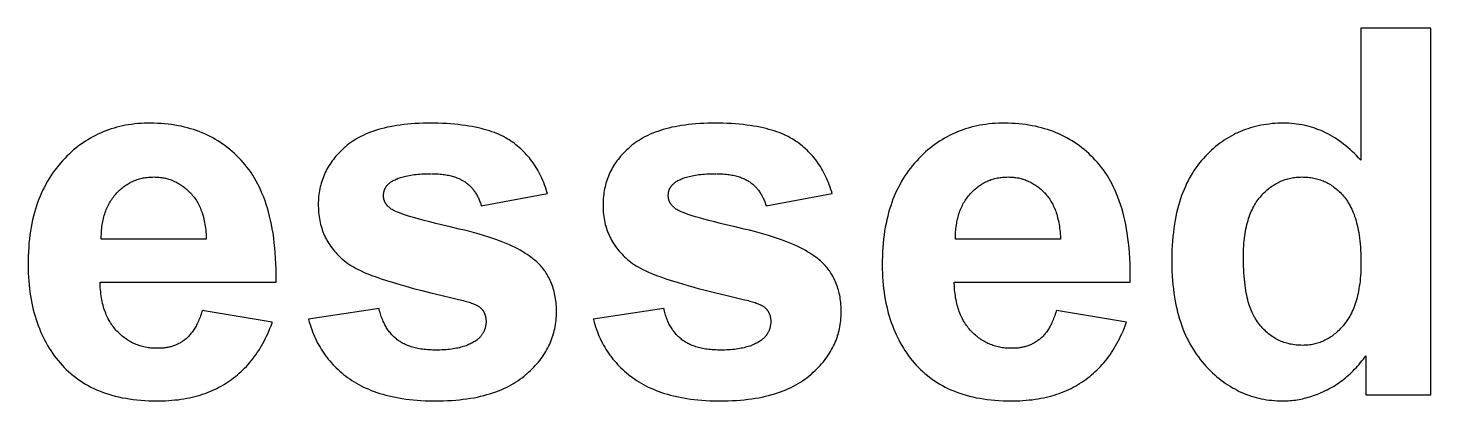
# Model space of a CAD drawing. Header units: millimetres. Extents: x 0 to 841, y 0 to 594.
# Drawn here: x 302.69 to 318, y 347.76 to 351.83 of the extents above; entities that cross this region are included whole.
import ezdxf

# ---------------------------------------------------------------- set-up
doc = ezdxf.new("R2010")
doc.units = ezdxf.units.MM
doc.header["$LTSCALE"] = 46.255
doc.layers.add('5_CURVES', color=7, linetype='CONTINUOUS')

msp = doc.modelspace()

# ---------------------------------------------------------------- linework, layer by layer
at = {"layer": '5_CURVES', "color": 7, "linetype": 'CONTINUOUS'}
for p, q in [((317.238, 351.83), (317.238, 350.389)), ((318.005, 351.83), (317.238, 351.83)), ((318.005, 347.83), (318.005, 351.83)), ((307.639, 349.893), (308.362, 350.027)), ((310.747, 349.893), (311.47, 350.027)), ((304.638, 349.527), (303.492, 349.527)), ((313.961, 349.527), (312.815, 349.527)), ((303.478, 349.058), (305.399, 349.058)), ((312.801, 349.058), (314.722, 349.058)), ((305.358, 348.624), (304.594, 348.752)), ((306.523, 348.774), (305.754, 348.657)), ((309.631, 348.774), (308.861, 348.657)), ((314.681, 348.624), (313.917, 348.752)), ((317.293, 348.256), (317.293, 347.83)), ((317.293, 347.83), (318.005, 347.83))]:
    msp.add_line(p, q, dxfattribs=at)
for points in [[(304.021, 350.793), (303.997, 350.793), (303.961, 350.792), (303.926, 350.79), (303.891, 350.788), (303.857, 350.785), (303.823, 350.78), (303.79, 350.776), (303.757, 350.77), (303.725, 350.764), (303.693, 350.756), (303.662, 350.749), (303.631, 350.74), (303.601, 350.731), (303.571, 350.721), (303.541, 350.71), (303.512, 350.698), (303.483, 350.686), (303.455, 350.673), (303.427, 350.659), (303.399, 350.645), (303.372, 350.629), (303.345, 350.613), (303.318, 350.597), (303.292, 350.579), (303.266, 350.561), (303.24, 350.542), (303.215, 350.522), (303.19, 350.501), (303.165, 350.479), (303.141, 350.457), (303.116, 350.433), (303.092, 350.409), (303.069, 350.384)], [(305.041, 350.364), (305.018, 350.39), (304.994, 350.414), (304.97, 350.438), (304.946, 350.461), (304.921, 350.483), (304.896, 350.505), (304.871, 350.525), (304.845, 350.545), (304.819, 350.564), (304.792, 350.582), (304.765, 350.6), (304.737, 350.616), (304.709, 350.632), (304.68, 350.647), (304.651, 350.662), (304.621, 350.676), (304.591, 350.689), (304.56, 350.701), (304.529, 350.712), (304.497, 350.723), (304.465, 350.733), (304.432, 350.743), (304.398, 350.751), (304.364, 350.759), (304.329, 350.766), (304.293, 350.772), (304.257, 350.778), (304.22, 350.782), (304.183, 350.786), (304.144, 350.789), (304.105, 350.791), (304.065, 350.793), (304.025, 350.793), (304.021, 350.793)], [(307.08, 350.793), (307.052, 350.793), (307.005, 350.792), (306.961, 350.791), (306.917, 350.789), (306.875, 350.786), (306.834, 350.782), (306.794, 350.778), (306.755, 350.773), (306.718, 350.767), (306.681, 350.761), (306.646, 350.755), (306.612, 350.748), (306.579, 350.74), (306.547, 350.732), (306.516, 350.723), (306.486, 350.714), (306.457, 350.704), (306.429, 350.694), (306.402, 350.683), (306.376, 350.672), (306.35, 350.66), (306.326, 350.648), (306.302, 350.636), (306.279, 350.623), (306.257, 350.609), (306.236, 350.596), (306.215, 350.582), (306.195, 350.567), (306.176, 350.552), (306.158, 350.537)], [(307.963, 350.598), (307.943, 350.611), (307.923, 350.623), (307.902, 350.635), (307.88, 350.647), (307.857, 350.658), (307.833, 350.669), (307.809, 350.679), (307.783, 350.69), (307.756, 350.699), (307.729, 350.709), (307.7, 350.718), (307.67, 350.726), (307.639, 350.734), (307.607, 350.742), (307.574, 350.749), (307.539, 350.756), (307.504, 350.762), (307.467, 350.768), (307.428, 350.773), (307.388, 350.778), (307.347, 350.782), (307.305, 350.785), (307.261, 350.788), (307.215, 350.791), (307.168, 350.792), (307.12, 350.793), (307.08, 350.793)], [(310.187, 350.793), (310.159, 350.793), (310.113, 350.792), (310.068, 350.791), (310.025, 350.789), (309.982, 350.786), (309.941, 350.782), (309.902, 350.778), (309.863, 350.773), (309.826, 350.767), (309.789, 350.761), (309.754, 350.755), (309.72, 350.748), (309.687, 350.74), (309.655, 350.732), (309.624, 350.723), (309.594, 350.714), (309.565, 350.704), (309.537, 350.694), (309.51, 350.683), (309.483, 350.672), (309.458, 350.66), (309.433, 350.648), (309.41, 350.636), (309.387, 350.623), (309.365, 350.609), (309.343, 350.596), (309.323, 350.582), (309.303, 350.567), (309.284, 350.552), (309.265, 350.537)], [(311.07, 350.598), (311.051, 350.611), (311.031, 350.623), (311.01, 350.635), (310.988, 350.647), (310.965, 350.658), (310.941, 350.669), (310.916, 350.679), (310.891, 350.69), (310.864, 350.699), (310.836, 350.709), (310.808, 350.718), (310.778, 350.726), (310.747, 350.734), (310.715, 350.742), (310.682, 350.749), (310.647, 350.756), (310.611, 350.762), (310.574, 350.768), (310.536, 350.773), (310.496, 350.778), (310.455, 350.782), (310.413, 350.785), (310.369, 350.788), (310.323, 350.791), (310.276, 350.792), (310.228, 350.793), (310.187, 350.793)], [(313.344, 350.793), (313.32, 350.793), (313.284, 350.792), (313.249, 350.79), (313.214, 350.788), (313.18, 350.785), (313.146, 350.78), (313.113, 350.776), (313.08, 350.77), (313.048, 350.764), (313.016, 350.756), (312.985, 350.749), (312.954, 350.74), (312.924, 350.731), (312.894, 350.721), (312.865, 350.71), (312.836, 350.698), (312.807, 350.686), (312.778, 350.673), (312.75, 350.659), (312.723, 350.645), (312.695, 350.629), (312.668, 350.613), (312.642, 350.597), (312.616, 350.579), (312.59, 350.561), (312.564, 350.542), (312.538, 350.522), (312.513, 350.501), (312.489, 350.479), (312.464, 350.457), (312.44, 350.433), (312.416, 350.409), (312.392, 350.384)], [(314.364, 350.364), (314.341, 350.39), (314.318, 350.414), (314.294, 350.438), (314.269, 350.461), (314.245, 350.483), (314.22, 350.505), (314.194, 350.525), (314.168, 350.545), (314.142, 350.564), (314.115, 350.582), (314.088, 350.6), (314.06, 350.616), (314.032, 350.632), (314.003, 350.647), (313.974, 350.662), (313.944, 350.676), (313.914, 350.689), (313.884, 350.701), (313.852, 350.712), (313.82, 350.723), (313.788, 350.733), (313.755, 350.743), (313.721, 350.751), (313.687, 350.759), (313.652, 350.766), (313.617, 350.772), (313.581, 350.778), (313.544, 350.782), (313.506, 350.786), (313.468, 350.789), (313.429, 350.791), (313.389, 350.793), (313.348, 350.793), (313.344, 350.793)], [(316.398, 350.793), (316.367, 350.793), (316.335, 350.792), (316.303, 350.79), (316.271, 350.788), (316.24, 350.784), (316.209, 350.78), (316.179, 350.776), (316.149, 350.77), (316.12, 350.764), (316.091, 350.758), (316.062, 350.75), (316.034, 350.742), (316.006, 350.733), (315.979, 350.724), (315.952, 350.714), (315.926, 350.703), (315.899, 350.691), (315.886, 350.685), (315.873, 350.679), (315.848, 350.666), (315.823, 350.653), (315.798, 350.638), (315.773, 350.623), (315.749, 350.608), (315.725, 350.591), (315.701, 350.574), (315.677, 350.556), (315.654, 350.538), (315.631, 350.518), (315.609, 350.498), (315.586, 350.477), (315.564, 350.455), (315.543, 350.433), (315.521, 350.409)], [(317.238, 350.389), (317.215, 350.415), (317.192, 350.439), (317.169, 350.462), (317.145, 350.485), (317.122, 350.507), (317.098, 350.527), (317.075, 350.547), (317.051, 350.566), (317.027, 350.584), (317.003, 350.602), (316.979, 350.618), (316.954, 350.634), (316.93, 350.649), (316.905, 350.663), (316.88, 350.676), (316.855, 350.689), (316.83, 350.701), (316.805, 350.712), (316.779, 350.722), (316.753, 350.732), (316.727, 350.741), (316.701, 350.749), (316.675, 350.757), (316.648, 350.764), (316.621, 350.77), (316.594, 350.775), (316.567, 350.78), (316.539, 350.784), (316.512, 350.787), (316.484, 350.79), (316.455, 350.792), (316.427, 350.793), (316.398, 350.793)], [(306.158, 350.537), (306.151, 350.531), (306.133, 350.515), (306.116, 350.499), (306.099, 350.482), (306.083, 350.466), (306.067, 350.449), (306.053, 350.432), (306.038, 350.415), (306.025, 350.398), (306.012, 350.381), (305.999, 350.363), (305.988, 350.345), (305.976, 350.328), (305.965, 350.31), (305.955, 350.292), (305.946, 350.273), (305.936, 350.255), (305.928, 350.236), (305.92, 350.217), (305.912, 350.198), (305.905, 350.179), (305.898, 350.159), (305.892, 350.139), (305.887, 350.119), (305.882, 350.099), (305.877, 350.079), (305.873, 350.058), (305.87, 350.037), (305.867, 350.015), (305.864, 349.994), (305.863, 349.972), (305.861, 349.949), (305.86, 349.927), (305.86, 349.904)], [(308.362, 350.027), (308.356, 350.045), (308.348, 350.071), (308.34, 350.096), (308.33, 350.121), (308.321, 350.145), (308.311, 350.169), (308.301, 350.192), (308.29, 350.215), (308.279, 350.237), (308.268, 350.258), (308.256, 350.279), (308.244, 350.3), (308.232, 350.32), (308.219, 350.34), (308.206, 350.359), (308.192, 350.378), (308.178, 350.396), (308.164, 350.414), (308.149, 350.432), (308.134, 350.449), (308.119, 350.466), (308.103, 350.482), (308.087, 350.498), (308.07, 350.513), (308.053, 350.528), (308.036, 350.543), (308.018, 350.557), (308, 350.571), (307.982, 350.585), (307.963, 350.598)], [(309.265, 350.537), (309.259, 350.531), (309.241, 350.515), (309.224, 350.499), (309.207, 350.482), (309.191, 350.466), (309.175, 350.449), (309.16, 350.432), (309.146, 350.415), (309.133, 350.398), (309.12, 350.381), (309.107, 350.363), (309.095, 350.345), (309.084, 350.328), (309.073, 350.31), (309.063, 350.292), (309.053, 350.273), (309.044, 350.255), (309.035, 350.236), (309.027, 350.217), (309.02, 350.198), (309.013, 350.179), (309.006, 350.159), (309, 350.139), (308.995, 350.119), (308.99, 350.099), (308.985, 350.079), (308.981, 350.058), (308.978, 350.037), (308.975, 350.015), (308.972, 349.994), (308.97, 349.972), (308.969, 349.949), (308.968, 349.927), (308.968, 349.904)], [(311.47, 350.027), (311.464, 350.045), (311.456, 350.071), (311.447, 350.096), (311.438, 350.121), (311.429, 350.145), (311.419, 350.169), (311.409, 350.192), (311.398, 350.215), (311.387, 350.237), (311.376, 350.258), (311.364, 350.279), (311.352, 350.3), (311.34, 350.32), (311.327, 350.34), (311.314, 350.359), (311.3, 350.378), (311.286, 350.396), (311.272, 350.414), (311.257, 350.432), (311.242, 350.449), (311.227, 350.466), (311.211, 350.482), (311.195, 350.498), (311.178, 350.513), (311.161, 350.528), (311.144, 350.543), (311.126, 350.557), (311.108, 350.571), (311.089, 350.585), (311.07, 350.598)], [(303.069, 350.384), (303.046, 350.358), (303.023, 350.331), (303.001, 350.304), (302.98, 350.277), (302.96, 350.248), (302.94, 350.219), (302.922, 350.19), (302.904, 350.16), (302.886, 350.129), (302.87, 350.097), (302.854, 350.065), (302.838, 350.032), (302.824, 349.998), (302.81, 349.964), (302.797, 349.929), (302.784, 349.893), (302.773, 349.856), (302.762, 349.818), (302.752, 349.78), (302.742, 349.74), (302.734, 349.7), (302.726, 349.659), (302.719, 349.617), (302.712, 349.574), (302.707, 349.529), (302.702, 349.484), (302.699, 349.438), (302.696, 349.391), (302.694, 349.342), (302.692, 349.293), (302.692, 349.257)], [(305.399, 349.058), (305.399, 349.075), (305.4, 349.14), (305.399, 349.202), (305.397, 349.263), (305.394, 349.322), (305.391, 349.379), (305.386, 349.435), (305.38, 349.489), (305.374, 349.541), (305.367, 349.592), (305.358, 349.641), (305.349, 349.689), (305.339, 349.736), (305.329, 349.781), (305.317, 349.825), (305.305, 349.867), (305.292, 349.908), (305.279, 349.948), (305.264, 349.986), (305.249, 350.024), (305.234, 350.06), (305.217, 350.095), (305.2, 350.129), (305.183, 350.162), (305.164, 350.194), (305.145, 350.225), (305.126, 350.254), (305.105, 350.283), (305.084, 350.311), (305.063, 350.338), (305.041, 350.364)], [(312.392, 350.384), (312.369, 350.358), (312.346, 350.331), (312.325, 350.304), (312.304, 350.277), (312.283, 350.248), (312.264, 350.219), (312.245, 350.19), (312.227, 350.16), (312.21, 350.129), (312.193, 350.097), (312.177, 350.065), (312.162, 350.032), (312.147, 349.998), (312.133, 349.964), (312.12, 349.929), (312.108, 349.893), (312.096, 349.856), (312.085, 349.818), (312.075, 349.78), (312.066, 349.74), (312.057, 349.7), (312.049, 349.659), (312.042, 349.617), (312.036, 349.574), (312.03, 349.529), (312.026, 349.484), (312.022, 349.438), (312.019, 349.391), (312.017, 349.342), (312.016, 349.293), (312.016, 349.257)], [(314.722, 349.058), (314.723, 349.075), (314.723, 349.14), (314.722, 349.202), (314.721, 349.263), (314.718, 349.322), (314.714, 349.379), (314.709, 349.435), (314.704, 349.489), (314.697, 349.541), (314.69, 349.592), (314.682, 349.642), (314.673, 349.689), (314.663, 349.736), (314.652, 349.781), (314.641, 349.825), (314.629, 349.867), (314.616, 349.908), (314.602, 349.948), (314.588, 349.986), (314.573, 350.024), (314.557, 350.06), (314.541, 350.095), (314.524, 350.129), (314.506, 350.162), (314.488, 350.194), (314.469, 350.225), (314.449, 350.254), (314.429, 350.283), (314.408, 350.311), (314.386, 350.338), (314.364, 350.364)], [(315.521, 350.409), (315.5, 350.385), (315.479, 350.36), (315.46, 350.335), (315.44, 350.308), (315.422, 350.281), (315.404, 350.254), (315.387, 350.225), (315.37, 350.196), (315.354, 350.166), (315.338, 350.135), (315.324, 350.103), (315.31, 350.071), (315.296, 350.037), (315.283, 350.003), (315.271, 349.968), (315.26, 349.931), (315.249, 349.894), (315.239, 349.856), (315.229, 349.817), (315.22, 349.776), (315.212, 349.735), (315.205, 349.692), (315.198, 349.648), (315.193, 349.603), (315.188, 349.557), (315.183, 349.509), (315.18, 349.461), (315.178, 349.41), (315.176, 349.359), (315.175, 349.306), (315.175, 349.29)], [(303.653, 350.023), (303.663, 350.034), (303.673, 350.044), (303.684, 350.055), (303.695, 350.065), (303.705, 350.075), (303.716, 350.084), (303.727, 350.093), (303.738, 350.102), (303.75, 350.11), (303.761, 350.118), (303.773, 350.125), (303.784, 350.132), (303.796, 350.139), (303.808, 350.146), (303.82, 350.152), (303.832, 350.158), (303.845, 350.163), (303.857, 350.168), (303.863, 350.171), (303.87, 350.173), (303.883, 350.178), (303.896, 350.182), (303.909, 350.186), (303.922, 350.189), (303.936, 350.193), (303.949, 350.196), (303.963, 350.198), (303.978, 350.2), (303.992, 350.202), (304.007, 350.204), (304.021, 350.205), (304.037, 350.206), (304.052, 350.206), (304.067, 350.207)], [(304.067, 350.207), (304.082, 350.206), (304.096, 350.206), (304.11, 350.205), (304.124, 350.204), (304.138, 350.202), (304.151, 350.201), (304.165, 350.198), (304.178, 350.196), (304.191, 350.193), (304.205, 350.19), (304.217, 350.186), (304.224, 350.184), (304.23, 350.182), (304.243, 350.178), (304.255, 350.174), (304.268, 350.169), (304.28, 350.164), (304.292, 350.159), (304.304, 350.153), (304.316, 350.147), (304.328, 350.14), (304.34, 350.133), (304.352, 350.126), (304.363, 350.119), (304.375, 350.111), (304.386, 350.103), (304.397, 350.094), (304.408, 350.085), (304.419, 350.076), (304.43, 350.066), (304.441, 350.056), (304.452, 350.046), (304.463, 350.035), (304.466, 350.032)], [(306.66, 350.156), (306.669, 350.162), (306.678, 350.167), (306.688, 350.172), (306.699, 350.177), (306.709, 350.182), (306.721, 350.187), (306.733, 350.192), (306.745, 350.196), (306.758, 350.201), (306.772, 350.205), (306.786, 350.209), (306.801, 350.213), (306.817, 350.217), (306.834, 350.22), (306.851, 350.223), (306.869, 350.226), (306.887, 350.229), (306.907, 350.232), (306.927, 350.234), (306.948, 350.236), (306.97, 350.238), (306.992, 350.239), (307.016, 350.241), (307.04, 350.241), (307.065, 350.242), (307.091, 350.242), (307.093, 350.242)], [(307.099, 350.242), (307.118, 350.242), (307.137, 350.241), (307.155, 350.241), (307.172, 350.239), (307.189, 350.238), (307.206, 350.236), (307.222, 350.235), (307.237, 350.232), (307.252, 350.23), (307.267, 350.228), (307.281, 350.225), (307.295, 350.222), (307.309, 350.218), (307.322, 350.215), (307.335, 350.211), (307.347, 350.207), (307.359, 350.203), (307.371, 350.199), (307.382, 350.195), (307.393, 350.19), (307.404, 350.185), (307.414, 350.18), (307.424, 350.175), (307.434, 350.169), (307.444, 350.164), (307.453, 350.158), (307.462, 350.152)], [(309.768, 350.156), (309.777, 350.162), (309.786, 350.167), (309.796, 350.172), (309.806, 350.177), (309.817, 350.182), (309.829, 350.187), (309.84, 350.192), (309.853, 350.196), (309.866, 350.201), (309.88, 350.205), (309.894, 350.209), (309.909, 350.213), (309.925, 350.217), (309.941, 350.22), (309.959, 350.223), (309.976, 350.226), (309.995, 350.229), (310.014, 350.232), (310.035, 350.234), (310.056, 350.236), (310.077, 350.238), (310.1, 350.239), (310.123, 350.241), (310.148, 350.241), (310.173, 350.242), (310.199, 350.242), (310.201, 350.242)], [(310.207, 350.242), (310.226, 350.242), (310.244, 350.241), (310.262, 350.241), (310.28, 350.239), (310.297, 350.238), (310.313, 350.236), (310.329, 350.235), (310.345, 350.232), (310.36, 350.23), (310.375, 350.228), (310.389, 350.225), (310.403, 350.222), (310.417, 350.218), (310.43, 350.215), (310.443, 350.211), (310.455, 350.207), (310.467, 350.203), (310.479, 350.199), (310.49, 350.195), (310.501, 350.19), (310.512, 350.185), (310.522, 350.18), (310.532, 350.175), (310.542, 350.169), (310.551, 350.164), (310.561, 350.158), (310.569, 350.152)], [(312.977, 350.023), (312.986, 350.034), (312.997, 350.044), (313.007, 350.055), (313.018, 350.065), (313.029, 350.075), (313.04, 350.084), (313.051, 350.093), (313.062, 350.102), (313.073, 350.11), (313.084, 350.118), (313.096, 350.125), (313.108, 350.132), (313.119, 350.139), (313.131, 350.146), (313.143, 350.152), (313.156, 350.158), (313.168, 350.163), (313.18, 350.168), (313.187, 350.171), (313.193, 350.173), (313.206, 350.178), (313.219, 350.182), (313.232, 350.186), (313.246, 350.189), (313.259, 350.193), (313.273, 350.196), (313.287, 350.198), (313.301, 350.2), (313.315, 350.202), (313.33, 350.204), (313.345, 350.205), (313.36, 350.206), (313.375, 350.206), (313.391, 350.207)], [(313.391, 350.207), (313.405, 350.206), (313.419, 350.206), (313.433, 350.205), (313.447, 350.204), (313.461, 350.202), (313.475, 350.201), (313.488, 350.198), (313.502, 350.196), (313.515, 350.193), (313.528, 350.19), (313.541, 350.186), (313.547, 350.184), (313.554, 350.182), (313.566, 350.178), (313.579, 350.174), (313.591, 350.169), (313.604, 350.164), (313.616, 350.159), (313.628, 350.153), (313.64, 350.147), (313.652, 350.14), (313.663, 350.133), (313.675, 350.126), (313.687, 350.119), (313.698, 350.111), (313.709, 350.103), (313.721, 350.094), (313.732, 350.085), (313.743, 350.076), (313.754, 350.066), (313.765, 350.056), (313.775, 350.046), (313.786, 350.035), (313.789, 350.032)], [(316.141, 349.988), (316.147, 349.995), (316.158, 350.008), (316.17, 350.021), (316.182, 350.033), (316.194, 350.044), (316.206, 350.056), (316.218, 350.066), (316.23, 350.077), (316.243, 350.087), (316.255, 350.096), (316.268, 350.105), (316.281, 350.114), (316.294, 350.122), (316.307, 350.13), (316.32, 350.137), (316.333, 350.144), (316.346, 350.151), (316.36, 350.157), (316.374, 350.163), (316.387, 350.169), (316.394, 350.171), (316.401, 350.174), (316.415, 350.179), (316.43, 350.183), (316.444, 350.187), (316.459, 350.191), (316.474, 350.194), (316.489, 350.197), (316.504, 350.2), (316.519, 350.202), (316.535, 350.203), (316.551, 350.205), (316.567, 350.206), (316.583, 350.206), (316.599, 350.207)], [(316.599, 350.207), (316.615, 350.206), (316.631, 350.206), (316.648, 350.205), (316.664, 350.204), (316.68, 350.202), (316.695, 350.2), (316.711, 350.197), (316.726, 350.194), (316.741, 350.191), (316.756, 350.187), (316.77, 350.183), (316.785, 350.179), (316.799, 350.174), (316.813, 350.169), (316.827, 350.164), (316.841, 350.158), (316.854, 350.152), (316.867, 350.145), (316.881, 350.138), (316.894, 350.131), (316.907, 350.123), (316.919, 350.115), (316.932, 350.106), (316.944, 350.097), (316.957, 350.088), (316.969, 350.078), (316.981, 350.068), (316.993, 350.058), (317.004, 350.047), (317.016, 350.036), (317.027, 350.024), (317.039, 350.011), (317.05, 349.999), (317.061, 349.986)], [(306.572, 350.002), (306.572, 350.002), (306.572, 350.008), (306.572, 350.013), (306.573, 350.019), (306.573, 350.024), (306.574, 350.029), (306.575, 350.034), (306.576, 350.039), (306.577, 350.044), (306.578, 350.048), (306.579, 350.053), (306.58, 350.058), (306.582, 350.062), (306.584, 350.067), (306.585, 350.071), (306.587, 350.076), (306.589, 350.08), (306.591, 350.084), (306.594, 350.088), (306.596, 350.092), (306.599, 350.097), (306.601, 350.101), (306.604, 350.105), (306.607, 350.109), (306.61, 350.112), (306.614, 350.116), (306.617, 350.12), (306.621, 350.124), (306.624, 350.128), (306.628, 350.131), (306.632, 350.135), (306.637, 350.139), (306.641, 350.142), (306.646, 350.146), (306.65, 350.149), (306.655, 350.153), (306.66, 350.156)], [(307.462, 350.152), (307.47, 350.146), (307.478, 350.14), (307.486, 350.134), (307.494, 350.127), (307.502, 350.121), (307.509, 350.114), (307.517, 350.107), (307.524, 350.1), (307.531, 350.092), (307.538, 350.085), (307.544, 350.077), (307.551, 350.069), (307.557, 350.061), (307.563, 350.053), (307.569, 350.044), (307.575, 350.035), (307.581, 350.026), (307.587, 350.017), (307.592, 350.008), (307.597, 349.998), (307.602, 349.988), (307.607, 349.978), (307.612, 349.967), (307.617, 349.957), (307.621, 349.946), (307.625, 349.935), (307.629, 349.923), (307.633, 349.911), (307.637, 349.899), (307.639, 349.893)], [(309.68, 350.002), (309.68, 350.002), (309.68, 350.008), (309.68, 350.013), (309.681, 350.019), (309.681, 350.024), (309.682, 350.029), (309.683, 350.034), (309.683, 350.039), (309.684, 350.044), (309.686, 350.048), (309.687, 350.053), (309.688, 350.058), (309.69, 350.062), (309.691, 350.067), (309.693, 350.071), (309.695, 350.076), (309.697, 350.08), (309.699, 350.084), (309.702, 350.088), (309.704, 350.092), (309.707, 350.097), (309.709, 350.101), (309.712, 350.105), (309.715, 350.109), (309.718, 350.112), (309.721, 350.116), (309.725, 350.12), (309.728, 350.124), (309.732, 350.128), (309.736, 350.131), (309.74, 350.135), (309.744, 350.139), (309.749, 350.142), (309.753, 350.146), (309.758, 350.149), (309.763, 350.153), (309.768, 350.156)], [(310.569, 350.152), (310.578, 350.146), (310.586, 350.14), (310.594, 350.134), (310.602, 350.127), (310.61, 350.121), (310.617, 350.114), (310.625, 350.107), (310.632, 350.1), (310.639, 350.092), (310.646, 350.085), (310.652, 350.077), (310.659, 350.069), (310.665, 350.061), (310.671, 350.053), (310.677, 350.044), (310.683, 350.035), (310.689, 350.026), (310.694, 350.017), (310.7, 350.008), (310.705, 349.998), (310.71, 349.988), (310.715, 349.978), (310.72, 349.967), (310.724, 349.957), (310.729, 349.946), (310.733, 349.935), (310.737, 349.923), (310.741, 349.911), (310.745, 349.899), (310.747, 349.893)], [(303.492, 349.527), (303.492, 349.544), (303.492, 349.565), (303.493, 349.586), (303.494, 349.606), (303.495, 349.626), (303.497, 349.646), (303.499, 349.665), (303.502, 349.683), (303.504, 349.702), (303.508, 349.72), (303.511, 349.737), (303.515, 349.755), (303.52, 349.772), (303.524, 349.788), (303.529, 349.804), (303.535, 349.82), (303.54, 349.836), (303.546, 349.851), (303.553, 349.866), (303.559, 349.881), (303.566, 349.895), (303.574, 349.909), (303.581, 349.923), (303.589, 349.936), (303.597, 349.95), (303.606, 349.962), (303.615, 349.975), (303.624, 349.988), (303.633, 350), (303.643, 350.012), (303.653, 350.023)], [(304.466, 350.032), (304.476, 350.021), (304.485, 350.01), (304.495, 349.999), (304.504, 349.987), (304.513, 349.975), (304.521, 349.963), (304.529, 349.95), (304.537, 349.937), (304.545, 349.923), (304.553, 349.909), (304.56, 349.895), (304.567, 349.881), (304.573, 349.865), (304.579, 349.85), (304.585, 349.834), (304.591, 349.818), (304.597, 349.801), (304.602, 349.784), (304.607, 349.766), (304.611, 349.748), (304.615, 349.729), (304.619, 349.71), (304.623, 349.69), (304.626, 349.67), (304.629, 349.649), (304.631, 349.628), (304.633, 349.606), (304.635, 349.584), (304.636, 349.561), (304.637, 349.537), (304.638, 349.527)], [(305.86, 349.904), (305.86, 349.89), (305.861, 349.866), (305.862, 349.843), (305.864, 349.82), (305.866, 349.797), (305.869, 349.775), (305.872, 349.753), (305.876, 349.731), (305.881, 349.71), (305.886, 349.69), (305.891, 349.669), (305.897, 349.649), (305.904, 349.629), (305.911, 349.61), (305.918, 349.591), (305.926, 349.572), (305.935, 349.554), (305.944, 349.535), (305.949, 349.526), (305.954, 349.517), (305.964, 349.5), (305.974, 349.482), (305.986, 349.465), (305.997, 349.448), (306.01, 349.432), (306.022, 349.415), (306.036, 349.399), (306.05, 349.383), (306.064, 349.367), (306.079, 349.352), (306.095, 349.337), (306.111, 349.322), (306.128, 349.307), (306.146, 349.292), (306.164, 349.278), (306.183, 349.264), (306.203, 349.25)], [(306.648, 349.862), (306.645, 349.865), (306.641, 349.868), (306.636, 349.872), (306.632, 349.876), (306.628, 349.879), (306.624, 349.883), (306.621, 349.887), (306.617, 349.89), (306.614, 349.894), (306.61, 349.898), (306.607, 349.901), (306.604, 349.905), (306.602, 349.909), (306.599, 349.913), (306.597, 349.917), (306.594, 349.921), (306.592, 349.924), (306.59, 349.928), (306.588, 349.932), (306.586, 349.936), (306.584, 349.94), (306.583, 349.943), (306.582, 349.945), (306.581, 349.949), (306.58, 349.953), (306.578, 349.957), (306.577, 349.961), (306.576, 349.966), (306.575, 349.97), (306.574, 349.974), (306.574, 349.979), (306.573, 349.983), (306.573, 349.988), (306.572, 349.993), (306.572, 349.997), (306.572, 350.002)], [(308.968, 349.904), (308.968, 349.89), (308.969, 349.866), (308.97, 349.843), (308.971, 349.82), (308.974, 349.797), (308.977, 349.775), (308.98, 349.753), (308.984, 349.731), (308.988, 349.71), (308.993, 349.69), (308.999, 349.669), (309.005, 349.649), (309.011, 349.629), (309.018, 349.61), (309.026, 349.591), (309.034, 349.572), (309.043, 349.554), (309.052, 349.535), (309.056, 349.526), (309.061, 349.517), (309.071, 349.5), (309.082, 349.482), (309.093, 349.465), (309.105, 349.448), (309.117, 349.432), (309.13, 349.415), (309.144, 349.399), (309.157, 349.383), (309.172, 349.367), (309.187, 349.352), (309.203, 349.337), (309.219, 349.322), (309.236, 349.307), (309.254, 349.292), (309.272, 349.278), (309.291, 349.264), (309.311, 349.25)], [(309.756, 349.862), (309.753, 349.865), (309.748, 349.868), (309.744, 349.872), (309.74, 349.876), (309.736, 349.879), (309.732, 349.883), (309.728, 349.887), (309.725, 349.89), (309.721, 349.894), (309.718, 349.898), (309.715, 349.901), (309.712, 349.905), (309.709, 349.909), (309.707, 349.913), (309.704, 349.917), (309.702, 349.921), (309.7, 349.924), (309.698, 349.928), (309.696, 349.932), (309.694, 349.936), (309.692, 349.94), (309.691, 349.943), (309.69, 349.945), (309.689, 349.949), (309.687, 349.953), (309.686, 349.957), (309.685, 349.961), (309.684, 349.966), (309.683, 349.97), (309.682, 349.974), (309.682, 349.979), (309.681, 349.983), (309.681, 349.988), (309.68, 349.993), (309.68, 349.997), (309.68, 350.002)], [(312.815, 349.527), (312.815, 349.544), (312.815, 349.565), (312.816, 349.586), (312.817, 349.606), (312.818, 349.626), (312.82, 349.646), (312.822, 349.665), (312.825, 349.683), (312.828, 349.702), (312.831, 349.72), (312.835, 349.737), (312.839, 349.755), (312.843, 349.772), (312.848, 349.788), (312.853, 349.804), (312.858, 349.82), (312.864, 349.836), (312.87, 349.851), (312.876, 349.866), (312.883, 349.881), (312.89, 349.895), (312.897, 349.909), (312.904, 349.923), (312.912, 349.936), (312.921, 349.95), (312.929, 349.962), (312.938, 349.975), (312.947, 349.988), (312.957, 350), (312.967, 350.012), (312.977, 350.023)], [(313.789, 350.032), (313.799, 350.021), (313.809, 350.01), (313.818, 349.999), (313.827, 349.987), (313.836, 349.975), (313.844, 349.963), (313.853, 349.95), (313.861, 349.937), (313.868, 349.923), (313.876, 349.909), (313.883, 349.895), (313.89, 349.881), (313.896, 349.865), (313.903, 349.85), (313.909, 349.834), (313.915, 349.818), (313.92, 349.801), (313.925, 349.784), (313.93, 349.766), (313.934, 349.748), (313.939, 349.729), (313.943, 349.71), (313.946, 349.69), (313.949, 349.67), (313.952, 349.649), (313.955, 349.628), (313.957, 349.606), (313.958, 349.584), (313.96, 349.561), (313.961, 349.537), (313.961, 349.527)], [(315.958, 349.342), (315.958, 349.359), (315.959, 349.391), (315.96, 349.423), (315.962, 349.453), (315.964, 349.482), (315.966, 349.511), (315.969, 349.538), (315.972, 349.565), (315.976, 349.591), (315.98, 349.616), (315.985, 349.641), (315.99, 349.664), (315.996, 349.688), (316.001, 349.71), (316.008, 349.732), (316.014, 349.753), (316.021, 349.773), (316.028, 349.793), (316.036, 349.812), (316.044, 349.831), (316.052, 349.849), (316.061, 349.866), (316.07, 349.883), (316.079, 349.9), (316.088, 349.916), (316.098, 349.931), (316.108, 349.946), (316.119, 349.961), (316.13, 349.975), (316.141, 349.988)], [(317.061, 349.986), (317.072, 349.972), (317.082, 349.957), (317.093, 349.942), (317.103, 349.926), (317.112, 349.91), (317.122, 349.893), (317.131, 349.875), (317.14, 349.857), (317.149, 349.838), (317.157, 349.818), (317.165, 349.797), (317.172, 349.776), (317.18, 349.753), (317.187, 349.73), (317.193, 349.706), (317.199, 349.681), (317.205, 349.655), (317.211, 349.628), (317.216, 349.6), (317.22, 349.571), (317.225, 349.541), (317.228, 349.51), (317.232, 349.478), (317.234, 349.444), (317.237, 349.41), (317.239, 349.374), (317.24, 349.336), (317.241, 349.298), (317.241, 349.268)], [(307.301, 349.662), (307.218, 349.681), (307.144, 349.699), (307.077, 349.716), (307.016, 349.732), (306.962, 349.746), (306.914, 349.76), (306.872, 349.772), (306.834, 349.784), (306.801, 349.795), (306.772, 349.805), (306.747, 349.814), (306.725, 349.823), (306.706, 349.831), (306.69, 349.838), (306.676, 349.845), (306.665, 349.851), (306.656, 349.857), (306.648, 349.862)], [(310.409, 349.662), (310.326, 349.681), (310.252, 349.699), (310.184, 349.716), (310.124, 349.732), (310.07, 349.746), (310.022, 349.76), (309.979, 349.772), (309.942, 349.784), (309.909, 349.795), (309.88, 349.805), (309.854, 349.814), (309.832, 349.823), (309.814, 349.831), (309.798, 349.838), (309.784, 349.845), (309.773, 349.851), (309.764, 349.857), (309.756, 349.862)], [(308.218, 349.304), (308.2, 349.319), (308.181, 349.333), (308.161, 349.348), (308.139, 349.363), (308.116, 349.377), (308.091, 349.392), (308.065, 349.407), (308.038, 349.422), (308.009, 349.436), (307.978, 349.451), (307.946, 349.466), (307.911, 349.48), (307.875, 349.495), (307.837, 349.51), (307.798, 349.524), (307.756, 349.539), (307.712, 349.554), (307.665, 349.568), (307.617, 349.582), (307.566, 349.597), (307.513, 349.611), (307.457, 349.625), (307.399, 349.639), (307.301, 349.662)], [(311.326, 349.304), (311.308, 349.319), (311.289, 349.333), (311.269, 349.348), (311.247, 349.363), (311.224, 349.377), (311.199, 349.392), (311.173, 349.407), (311.146, 349.422), (311.117, 349.436), (311.086, 349.451), (311.053, 349.466), (311.019, 349.48), (310.983, 349.495), (310.945, 349.51), (310.905, 349.524), (310.863, 349.539), (310.819, 349.554), (310.773, 349.568), (310.725, 349.582), (310.674, 349.597), (310.621, 349.611), (310.565, 349.625), (310.507, 349.639), (310.409, 349.662)], [(308.46, 348.736), (308.46, 348.748), (308.46, 348.771), (308.459, 348.793), (308.457, 348.815), (308.455, 348.836), (308.453, 348.857), (308.45, 348.878), (308.447, 348.898), (308.443, 348.917), (308.439, 348.937), (308.435, 348.956), (308.43, 348.974), (308.424, 348.992), (308.419, 349.01), (308.412, 349.028), (308.406, 349.045), (308.399, 349.062), (308.392, 349.078), (308.384, 349.095), (308.376, 349.111), (308.367, 349.126), (308.358, 349.142), (308.349, 349.157), (308.339, 349.172), (308.334, 349.179), (308.329, 349.186), (308.318, 349.2), (308.307, 349.214), (308.296, 349.228), (308.284, 349.241), (308.272, 349.254), (308.259, 349.267), (308.246, 349.28), (308.232, 349.292), (308.218, 349.304)], [(311.568, 348.736), (311.568, 348.748), (311.568, 348.771), (311.567, 348.793), (311.565, 348.815), (311.563, 348.836), (311.561, 348.857), (311.558, 348.878), (311.555, 348.898), (311.551, 348.917), (311.547, 348.937), (311.542, 348.956), (311.538, 348.974), (311.532, 348.992), (311.526, 349.01), (311.52, 349.028), (311.514, 349.045), (311.507, 349.062), (311.499, 349.078), (311.492, 349.095), (311.483, 349.111), (311.475, 349.126), (311.466, 349.142), (311.456, 349.157), (311.447, 349.172), (311.442, 349.179), (311.437, 349.186), (311.426, 349.2), (311.415, 349.214), (311.404, 349.228), (311.392, 349.241), (311.379, 349.254), (311.367, 349.267), (311.354, 349.28), (311.34, 349.292), (311.326, 349.304)], [(315.175, 349.29), (315.175, 349.277), (315.176, 349.225), (315.178, 349.175), (315.18, 349.126), (315.183, 349.078), (315.188, 349.031), (315.193, 348.985), (315.198, 348.94), (315.205, 348.897), (315.213, 348.854), (315.221, 348.813), (315.23, 348.773), (315.239, 348.733), (315.25, 348.695), (315.261, 348.657), (315.273, 348.62), (315.285, 348.584), (315.298, 348.549), (315.312, 348.515), (315.327, 348.482), (315.342, 348.45), (315.358, 348.418), (315.374, 348.387), (315.391, 348.357), (315.409, 348.328), (315.428, 348.299), (315.447, 348.271), (315.466, 348.244), (315.487, 348.217), (315.508, 348.191), (315.53, 348.166)], [(316.085, 348.669), (316.076, 348.683), (316.068, 348.698), (316.06, 348.713), (316.053, 348.73), (316.045, 348.747), (316.038, 348.764), (316.031, 348.783), (316.024, 348.803), (316.017, 348.824), (316.011, 348.845), (316.005, 348.868), (316, 348.892), (315.994, 348.916), (315.989, 348.942), (315.984, 348.97), (315.98, 348.998), (315.976, 349.028), (315.972, 349.059), (315.969, 349.091), (315.966, 349.125), (315.964, 349.16), (315.962, 349.197), (315.96, 349.236), (315.959, 349.276), (315.958, 349.318), (315.958, 349.342)], [(302.692, 349.257), (302.692, 349.248), (302.693, 349.203), (302.694, 349.158), (302.696, 349.115), (302.699, 349.072), (302.703, 349.03), (302.708, 348.989), (302.713, 348.949), (302.719, 348.909), (302.725, 348.87), (302.733, 348.832), (302.741, 348.795), (302.749, 348.758), (302.759, 348.723), (302.769, 348.687), (302.78, 348.653), (302.791, 348.619), (302.803, 348.586), (302.816, 348.553), (302.829, 348.521), (302.843, 348.49), (302.858, 348.459), (302.873, 348.429), (302.889, 348.399), (302.906, 348.37), (302.923, 348.341), (302.941, 348.313), (302.959, 348.285), (302.979, 348.258)], [(306.203, 349.25), (306.222, 349.238), (306.244, 349.225), (306.268, 349.211), (306.296, 349.197), (306.328, 349.182), (306.362, 349.166), (306.401, 349.15), (306.445, 349.133), (306.493, 349.116), (306.545, 349.097), (306.604, 349.078), (306.668, 349.058), (306.738, 349.037), (306.815, 349.015), (306.899, 348.992), (306.991, 348.968), (307.09, 348.943), (307.199, 348.916), (307.317, 348.889)], [(309.311, 349.25), (309.33, 349.238), (309.352, 349.225), (309.376, 349.211), (309.404, 349.197), (309.435, 349.182), (309.47, 349.166), (309.509, 349.15), (309.552, 349.133), (309.6, 349.116), (309.653, 349.097), (309.712, 349.078), (309.776, 349.058), (309.846, 349.037), (309.923, 349.015), (310.007, 348.992), (310.098, 348.968), (310.198, 348.943), (310.307, 348.916), (310.425, 348.889)], [(312.016, 349.257), (312.016, 349.248), (312.016, 349.203), (312.018, 349.158), (312.02, 349.115), (312.023, 349.072), (312.026, 349.03), (312.031, 348.989), (312.036, 348.949), (312.042, 348.909), (312.049, 348.87), (312.056, 348.832), (312.064, 348.795), (312.073, 348.758), (312.082, 348.723), (312.092, 348.687), (312.103, 348.653), (312.114, 348.619), (312.126, 348.586), (312.139, 348.553), (312.152, 348.521), (312.166, 348.49), (312.181, 348.459), (312.196, 348.429), (312.212, 348.399), (312.229, 348.37), (312.246, 348.341), (312.264, 348.313), (312.283, 348.285), (312.302, 348.258)], [(317.241, 349.268), (317.241, 349.26), (317.24, 349.226), (317.239, 349.193), (317.238, 349.161), (317.236, 349.13), (317.233, 349.1), (317.231, 349.071), (317.227, 349.042), (317.223, 349.015), (317.219, 348.988), (317.214, 348.962), (317.209, 348.937), (317.204, 348.913), (317.198, 348.889), (317.191, 348.866), (317.185, 348.844), (317.178, 348.822), (317.17, 348.801), (317.162, 348.781), (317.154, 348.761), (317.146, 348.742), (317.137, 348.723), (317.128, 348.705), (317.118, 348.688), (317.108, 348.671), (317.098, 348.655), (317.088, 348.639), (317.077, 348.624), (317.066, 348.609), (317.054, 348.595)], [(303.663, 348.525), (303.652, 348.537), (303.641, 348.549), (303.631, 348.562), (303.621, 348.575), (303.612, 348.588), (303.602, 348.601), (303.593, 348.615), (303.585, 348.629), (303.576, 348.643), (303.568, 348.658), (303.561, 348.673), (303.553, 348.689), (303.546, 348.705), (303.54, 348.721), (303.533, 348.738), (303.527, 348.755), (303.521, 348.773), (303.516, 348.791), (303.511, 348.809), (303.506, 348.828), (303.502, 348.848), (303.497, 348.868), (303.494, 348.888), (303.49, 348.909), (303.487, 348.931), (303.485, 348.953), (303.483, 348.975), (303.481, 348.999), (303.479, 349.023), (303.478, 349.047), (303.478, 349.058)], [(312.986, 348.525), (312.975, 348.537), (312.965, 348.549), (312.954, 348.562), (312.945, 348.575), (312.935, 348.588), (312.926, 348.601), (312.917, 348.615), (312.908, 348.629), (312.9, 348.643), (312.892, 348.658), (312.884, 348.673), (312.877, 348.689), (312.87, 348.705), (312.863, 348.721), (312.856, 348.738), (312.85, 348.755), (312.845, 348.773), (312.839, 348.791), (312.834, 348.809), (312.829, 348.828), (312.825, 348.848), (312.821, 348.868), (312.817, 348.888), (312.814, 348.909), (312.811, 348.931), (312.808, 348.953), (312.806, 348.975), (312.804, 348.999), (312.803, 349.023), (312.802, 349.047), (312.801, 349.058)], [(307.317, 348.889), (307.39, 348.872), (307.41, 348.868), (307.428, 348.863), (307.446, 348.858), (307.462, 348.854), (307.478, 348.849), (307.492, 348.845), (307.506, 348.841), (307.519, 348.836), (307.531, 348.832), (307.542, 348.828), (307.553, 348.824), (307.562, 348.82), (307.571, 348.816), (307.58, 348.812), (307.588, 348.808), (307.595, 348.804), (307.601, 348.8), (307.608, 348.797), (307.613, 348.793), (307.618, 348.789), (307.623, 348.786), (307.627, 348.782), (307.631, 348.779), (307.635, 348.776)], [(310.425, 348.889), (310.498, 348.872), (310.517, 348.868), (310.536, 348.863), (310.554, 348.858), (310.57, 348.854), (310.586, 348.849), (310.6, 348.845), (310.614, 348.841), (310.627, 348.836), (310.639, 348.832), (310.65, 348.828), (310.66, 348.824), (310.67, 348.82), (310.679, 348.816), (310.688, 348.812), (310.695, 348.808), (310.703, 348.804), (310.709, 348.8), (310.715, 348.797), (310.721, 348.793), (310.726, 348.789), (310.731, 348.786), (310.735, 348.782), (310.739, 348.779), (310.743, 348.776)], [(304.594, 348.752), (304.592, 348.744), (304.586, 348.727), (304.58, 348.709), (304.575, 348.693), (304.569, 348.677), (304.563, 348.662), (304.557, 348.647), (304.551, 348.633), (304.545, 348.619), (304.538, 348.606), (304.532, 348.593), (304.526, 348.581), (304.519, 348.569), (304.512, 348.558), (304.506, 348.547), (304.499, 348.536), (304.492, 348.526), (304.485, 348.516), (304.478, 348.507), (304.47, 348.498), (304.463, 348.489), (304.456, 348.48), (304.448, 348.472), (304.44, 348.464), (304.433, 348.457), (304.425, 348.45), (304.417, 348.443), (304.408, 348.436)], [(306.722, 348.432), (306.712, 348.44), (306.703, 348.448), (306.694, 348.456), (306.685, 348.464), (306.676, 348.472), (306.668, 348.481), (306.659, 348.49), (306.651, 348.499), (306.643, 348.509), (306.635, 348.519), (306.628, 348.529), (306.621, 348.539), (306.613, 348.549), (306.606, 348.56), (306.6, 348.571), (306.593, 348.583), (306.587, 348.594), (306.581, 348.606), (306.575, 348.619), (306.569, 348.631), (306.563, 348.644), (306.558, 348.658), (306.553, 348.671), (306.548, 348.685), (306.543, 348.699), (306.539, 348.714), (306.534, 348.729), (306.53, 348.745), (306.526, 348.76), (306.523, 348.774)], [(307.635, 348.776), (307.638, 348.772), (307.642, 348.769), (307.645, 348.765), (307.648, 348.761), (307.651, 348.758), (307.654, 348.754), (307.656, 348.75), (307.659, 348.746), (307.662, 348.742), (307.664, 348.738), (307.666, 348.734), (307.669, 348.729), (307.671, 348.725), (307.673, 348.721), (307.675, 348.716), (307.677, 348.712), (307.678, 348.707), (307.68, 348.703), (307.681, 348.698), (307.683, 348.693), (307.684, 348.689), (307.685, 348.684), (307.686, 348.679), (307.687, 348.674), (307.688, 348.669), (307.689, 348.663), (307.69, 348.658), (307.69, 348.653), (307.69, 348.647), (307.691, 348.642), (307.691, 348.636), (307.691, 348.632)], [(308.127, 348.052), (308.134, 348.058), (308.155, 348.077), (308.175, 348.095), (308.193, 348.113), (308.212, 348.132), (308.229, 348.151), (308.246, 348.169), (308.262, 348.188), (308.277, 348.207), (308.292, 348.226), (308.306, 348.246), (308.319, 348.265), (308.332, 348.284), (308.344, 348.304), (308.355, 348.324), (308.366, 348.344), (308.376, 348.364), (308.386, 348.384), (308.395, 348.404), (308.403, 348.425), (308.411, 348.446), (308.418, 348.467), (308.422, 348.477), (308.425, 348.488), (308.431, 348.509), (308.436, 348.531), (308.441, 348.552), (308.446, 348.574), (308.45, 348.597), (308.453, 348.619), (308.456, 348.642), (308.458, 348.665), (308.459, 348.688), (308.46, 348.712), (308.46, 348.736)], [(309.83, 348.432), (309.82, 348.44), (309.811, 348.448), (309.801, 348.456), (309.793, 348.464), (309.784, 348.472), (309.775, 348.481), (309.767, 348.49), (309.759, 348.499), (309.751, 348.509), (309.743, 348.519), (309.736, 348.529), (309.728, 348.539), (309.721, 348.549), (309.714, 348.56), (309.708, 348.571), (309.701, 348.583), (309.695, 348.594), (309.688, 348.606), (309.682, 348.619), (309.677, 348.631), (309.671, 348.644), (309.666, 348.658), (309.661, 348.671), (309.656, 348.685), (309.651, 348.699), (309.646, 348.714), (309.642, 348.729), (309.638, 348.745), (309.634, 348.76), (309.631, 348.774)], [(310.743, 348.776), (310.746, 348.772), (310.749, 348.769), (310.753, 348.765), (310.756, 348.761), (310.759, 348.758), (310.761, 348.754), (310.764, 348.75), (310.767, 348.746), (310.769, 348.742), (310.772, 348.738), (310.774, 348.734), (310.776, 348.729), (310.779, 348.725), (310.781, 348.721), (310.783, 348.716), (310.784, 348.712), (310.786, 348.707), (310.788, 348.703), (310.789, 348.698), (310.791, 348.693), (310.792, 348.689), (310.793, 348.684), (310.794, 348.679), (310.795, 348.674), (310.796, 348.669), (310.797, 348.663), (310.797, 348.658), (310.798, 348.653), (310.798, 348.647), (310.798, 348.642), (310.799, 348.636), (310.799, 348.632)], [(311.235, 348.052), (311.242, 348.058), (311.263, 348.077), (311.282, 348.095), (311.301, 348.113), (311.319, 348.132), (311.337, 348.151), (311.354, 348.169), (311.37, 348.188), (311.385, 348.207), (311.4, 348.226), (311.414, 348.246), (311.427, 348.265), (311.439, 348.284), (311.451, 348.304), (311.463, 348.324), (311.474, 348.344), (311.484, 348.364), (311.493, 348.384), (311.502, 348.404), (311.511, 348.425), (311.519, 348.446), (311.526, 348.467), (311.529, 348.477), (311.533, 348.488), (311.539, 348.509), (311.544, 348.531), (311.549, 348.552), (311.554, 348.574), (311.557, 348.597), (311.561, 348.619), (311.563, 348.642), (311.565, 348.665), (311.567, 348.688), (311.568, 348.712), (311.568, 348.736)], [(313.917, 348.752), (313.915, 348.744), (313.909, 348.727), (313.904, 348.709), (313.898, 348.693), (313.892, 348.677), (313.886, 348.662), (313.88, 348.647), (313.874, 348.633), (313.868, 348.619), (313.862, 348.606), (313.855, 348.593), (313.849, 348.581), (313.842, 348.569), (313.836, 348.558), (313.829, 348.547), (313.822, 348.536), (313.815, 348.526), (313.808, 348.516), (313.801, 348.507), (313.794, 348.498), (313.786, 348.489), (313.779, 348.48), (313.771, 348.472), (313.764, 348.464), (313.756, 348.457), (313.748, 348.45), (313.74, 348.443), (313.732, 348.436)], [(316.605, 348.37), (316.586, 348.371), (316.568, 348.371), (316.549, 348.372), (316.532, 348.374), (316.514, 348.376), (316.497, 348.379), (316.48, 348.382), (316.464, 348.385), (316.447, 348.389), (316.431, 348.393), (316.416, 348.398), (316.4, 348.403), (316.385, 348.408), (316.37, 348.414), (316.355, 348.42), (316.341, 348.427), (316.327, 348.434), (316.312, 348.442), (316.299, 348.45), (316.285, 348.458), (316.271, 348.467), (316.258, 348.477), (316.245, 348.486), (316.232, 348.497), (316.219, 348.508), (316.207, 348.519), (316.194, 348.531), (316.182, 348.543), (316.17, 348.556), (316.158, 348.569), (316.146, 348.583), (316.135, 348.597), (316.123, 348.612), (316.112, 348.628), (316.101, 348.644), (316.09, 348.661), (316.085, 348.669)], [(304.106, 348.338), (304.099, 348.338), (304.083, 348.338), (304.066, 348.339), (304.05, 348.34), (304.034, 348.341), (304.018, 348.343), (304.003, 348.345), (303.987, 348.348), (303.972, 348.351), (303.957, 348.354), (303.943, 348.357), (303.928, 348.361), (303.914, 348.365), (303.9, 348.37), (303.886, 348.375), (303.872, 348.38), (303.859, 348.386), (303.846, 348.392), (303.832, 348.398), (303.819, 348.405), (303.806, 348.412), (303.794, 348.419), (303.781, 348.427), (303.769, 348.435), (303.756, 348.444), (303.744, 348.452), (303.732, 348.462), (303.72, 348.471), (303.709, 348.481), (303.697, 348.492), (303.686, 348.502), (303.674, 348.514), (303.663, 348.525)], [(304.891, 347.983), (304.914, 347.999), (304.935, 348.015), (304.956, 348.031), (304.977, 348.048), (304.997, 348.066), (305.017, 348.084), (305.037, 348.102), (305.056, 348.121), (305.075, 348.141), (305.093, 348.161), (305.111, 348.181), (305.128, 348.202), (305.145, 348.224), (305.162, 348.246), (305.178, 348.268), (305.194, 348.291), (305.21, 348.315), (305.225, 348.339), (305.24, 348.364), (305.254, 348.39), (305.268, 348.416), (305.282, 348.442), (305.295, 348.469), (305.308, 348.497), (305.32, 348.526), (305.332, 348.555), (305.344, 348.585), (305.355, 348.616), (305.358, 348.624)], [(305.754, 348.657), (305.755, 348.653), (305.762, 348.625), (305.77, 348.597), (305.779, 348.571), (305.788, 348.544), (305.798, 348.519), (305.808, 348.493), (305.818, 348.468), (305.83, 348.444), (305.841, 348.42), (305.853, 348.396), (305.866, 348.373), (305.879, 348.35), (305.893, 348.328), (305.907, 348.306), (305.921, 348.284), (305.936, 348.263), (305.944, 348.252), (305.952, 348.242), (305.968, 348.221), (305.985, 348.201), (306.002, 348.182), (306.019, 348.162), (306.038, 348.143), (306.056, 348.125), (306.076, 348.106), (306.095, 348.088), (306.116, 348.071), (306.137, 348.053), (306.158, 348.037), (306.18, 348.02), (306.203, 348.004)], [(307.691, 348.632), (307.691, 348.625), (307.691, 348.617), (307.69, 348.61), (307.689, 348.603), (307.689, 348.596), (307.688, 348.589), (307.687, 348.582), (307.685, 348.575), (307.684, 348.568), (307.682, 348.562), (307.68, 348.555), (307.679, 348.549), (307.676, 348.543), (307.674, 348.537), (307.672, 348.531), (307.67, 348.528), (307.669, 348.525), (307.666, 348.519), (307.664, 348.513), (307.661, 348.507), (307.657, 348.502), (307.654, 348.496), (307.65, 348.491), (307.647, 348.486), (307.643, 348.48), (307.639, 348.475), (307.635, 348.47), (307.63, 348.465), (307.626, 348.46), (307.621, 348.455), (307.616, 348.45), (307.611, 348.446), (307.606, 348.441), (307.6, 348.437), (307.595, 348.432), (307.59, 348.428)], [(308.861, 348.657), (308.863, 348.653), (308.87, 348.625), (308.878, 348.597), (308.887, 348.571), (308.896, 348.544), (308.906, 348.519), (308.916, 348.493), (308.926, 348.468), (308.937, 348.444), (308.949, 348.42), (308.961, 348.396), (308.974, 348.373), (308.987, 348.35), (309, 348.328), (309.014, 348.306), (309.029, 348.284), (309.044, 348.263), (309.052, 348.252), (309.06, 348.242), (309.076, 348.221), (309.092, 348.201), (309.11, 348.182), (309.127, 348.162), (309.145, 348.143), (309.164, 348.125), (309.183, 348.106), (309.203, 348.088), (309.224, 348.071), (309.245, 348.053), (309.266, 348.037), (309.288, 348.02), (309.311, 348.004)], [(310.799, 348.632), (310.799, 348.625), (310.798, 348.617), (310.798, 348.61), (310.797, 348.603), (310.796, 348.596), (310.795, 348.589), (310.794, 348.582), (310.793, 348.575), (310.792, 348.568), (310.79, 348.562), (310.788, 348.555), (310.786, 348.549), (310.784, 348.543), (310.782, 348.537), (310.78, 348.531), (310.778, 348.528), (310.777, 348.525), (310.774, 348.519), (310.771, 348.513), (310.768, 348.507), (310.765, 348.502), (310.762, 348.496), (310.758, 348.491), (310.754, 348.486), (310.751, 348.48), (310.747, 348.475), (310.742, 348.47), (310.738, 348.465), (310.734, 348.46), (310.729, 348.455), (310.724, 348.45), (310.719, 348.446), (310.714, 348.441), (310.708, 348.437), (310.702, 348.432), (310.697, 348.428)], [(313.429, 348.338), (313.423, 348.338), (313.406, 348.338), (313.389, 348.339), (313.373, 348.34), (313.357, 348.341), (313.341, 348.343), (313.326, 348.345), (313.311, 348.348), (313.296, 348.351), (313.281, 348.354), (313.266, 348.357), (313.252, 348.361), (313.237, 348.365), (313.223, 348.37), (313.21, 348.375), (313.196, 348.38), (313.182, 348.386), (313.169, 348.392), (313.156, 348.398), (313.143, 348.405), (313.13, 348.412), (313.117, 348.419), (313.104, 348.427), (313.092, 348.435), (313.08, 348.444), (313.068, 348.452), (313.056, 348.462), (313.044, 348.471), (313.032, 348.481), (313.02, 348.492), (313.009, 348.502), (312.997, 348.514), (312.986, 348.525)], [(314.215, 347.983), (314.237, 347.999), (314.258, 348.015), (314.28, 348.031), (314.3, 348.048), (314.321, 348.066), (314.341, 348.084), (314.36, 348.102), (314.379, 348.121), (314.398, 348.141), (314.416, 348.161), (314.434, 348.181), (314.452, 348.202), (314.469, 348.224), (314.485, 348.246), (314.502, 348.268), (314.518, 348.291), (314.533, 348.315), (314.548, 348.339), (314.563, 348.364), (314.577, 348.39), (314.591, 348.416), (314.605, 348.442), (314.618, 348.47), (314.631, 348.497), (314.644, 348.526), (314.656, 348.555), (314.667, 348.585), (314.678, 348.616), (314.681, 348.624)], [(317.054, 348.595), (317.046, 348.585), (317.034, 348.571), (317.022, 348.558), (317.01, 348.546), (316.998, 348.534), (316.986, 348.523), (316.974, 348.512), (316.962, 348.501), (316.95, 348.491), (316.937, 348.481), (316.925, 348.472), (316.912, 348.463), (316.9, 348.455), (316.887, 348.447), (316.874, 348.44), (316.861, 348.433), (316.848, 348.426), (316.835, 348.42), (316.822, 348.414), (316.808, 348.408), (316.801, 348.405), (316.795, 348.403), (316.781, 348.398), (316.767, 348.394), (316.753, 348.39), (316.739, 348.386), (316.725, 348.383), (316.711, 348.38), (316.696, 348.377), (316.681, 348.375), (316.666, 348.374), (316.651, 348.372), (316.636, 348.371), (316.621, 348.371), (316.605, 348.37)], [(304.408, 348.436), (304.4, 348.429), (304.392, 348.423), (304.383, 348.417), (304.375, 348.411), (304.366, 348.406), (304.357, 348.4), (304.348, 348.395), (304.339, 348.39), (304.329, 348.386), (304.32, 348.381), (304.31, 348.377), (304.3, 348.373), (304.291, 348.369), (304.281, 348.365), (304.27, 348.362), (304.26, 348.359), (304.25, 348.356), (304.239, 348.353), (304.228, 348.35), (304.217, 348.348), (304.206, 348.346), (304.195, 348.344), (304.183, 348.342), (304.171, 348.341), (304.159, 348.34), (304.147, 348.339), (304.135, 348.338), (304.122, 348.338), (304.11, 348.338), (304.106, 348.338)], [(307.142, 348.319), (307.131, 348.319), (307.111, 348.319), (307.091, 348.32), (307.071, 348.321), (307.052, 348.322), (307.034, 348.324), (307.016, 348.326), (306.998, 348.328), (306.981, 348.33), (306.964, 348.333), (306.948, 348.336), (306.932, 348.34), (306.917, 348.343), (306.902, 348.347), (306.887, 348.351), (306.873, 348.355), (306.859, 348.36), (306.846, 348.365), (306.833, 348.37), (306.82, 348.375), (306.808, 348.381), (306.796, 348.386), (306.785, 348.392), (306.773, 348.399), (306.762, 348.405), (306.752, 348.411), (306.741, 348.418), (306.731, 348.425), (306.722, 348.432)], [(307.59, 348.428), (307.58, 348.421), (307.57, 348.414), (307.559, 348.408), (307.548, 348.401), (307.537, 348.395), (307.525, 348.389), (307.513, 348.384), (307.501, 348.378), (307.488, 348.373), (307.475, 348.367), (307.461, 348.363), (307.446, 348.358), (307.432, 348.353), (307.416, 348.349), (307.401, 348.345), (307.384, 348.341), (307.367, 348.338), (307.35, 348.335), (307.332, 348.332), (307.313, 348.329), (307.294, 348.327), (307.274, 348.324), (307.253, 348.323), (307.232, 348.321), (307.21, 348.32), (307.188, 348.319), (307.164, 348.319), (307.142, 348.319)], [(310.25, 348.319), (310.239, 348.319), (310.218, 348.319), (310.198, 348.32), (310.179, 348.321), (310.16, 348.322), (310.141, 348.324), (310.123, 348.326), (310.106, 348.328), (310.089, 348.33), (310.072, 348.333), (310.056, 348.336), (310.04, 348.34), (310.025, 348.343), (310.01, 348.347), (309.995, 348.351), (309.981, 348.355), (309.967, 348.36), (309.954, 348.365), (309.941, 348.37), (309.928, 348.375), (309.916, 348.381), (309.904, 348.386), (309.892, 348.392), (309.881, 348.399), (309.87, 348.405), (309.859, 348.411), (309.849, 348.418), (309.839, 348.425), (309.83, 348.432)], [(310.697, 348.428), (310.688, 348.421), (310.677, 348.414), (310.667, 348.408), (310.656, 348.401), (310.645, 348.395), (310.633, 348.389), (310.621, 348.384), (310.609, 348.378), (310.596, 348.373), (310.582, 348.367), (310.569, 348.363), (310.554, 348.358), (310.539, 348.353), (310.524, 348.349), (310.508, 348.345), (310.492, 348.341), (310.475, 348.338), (310.458, 348.335), (310.439, 348.332), (310.421, 348.329), (310.402, 348.327), (310.382, 348.324), (310.361, 348.323), (310.34, 348.321), (310.318, 348.32), (310.295, 348.319), (310.272, 348.319), (310.25, 348.319)], [(313.732, 348.436), (313.724, 348.429), (313.715, 348.423), (313.707, 348.417), (313.698, 348.411), (313.689, 348.406), (313.68, 348.4), (313.671, 348.395), (313.662, 348.39), (313.653, 348.386), (313.643, 348.381), (313.634, 348.377), (313.624, 348.373), (313.614, 348.369), (313.604, 348.365), (313.594, 348.362), (313.583, 348.359), (313.573, 348.356), (313.562, 348.353), (313.551, 348.35), (313.54, 348.348), (313.529, 348.346), (313.518, 348.344), (313.506, 348.342), (313.495, 348.341), (313.483, 348.34), (313.471, 348.339), (313.458, 348.338), (313.446, 348.338), (313.433, 348.338), (313.429, 348.338)], [(302.979, 348.258), (302.999, 348.231), (303.02, 348.204), (303.042, 348.179), (303.064, 348.154), (303.087, 348.13), (303.11, 348.107), (303.134, 348.084), (303.159, 348.063), (303.171, 348.052), (303.184, 348.042), (303.21, 348.022), (303.236, 348.002), (303.264, 347.983), (303.291, 347.966), (303.32, 347.948), (303.349, 347.932), (303.379, 347.916), (303.409, 347.901), (303.44, 347.887), (303.472, 347.874), (303.505, 347.861), (303.539, 347.849), (303.573, 347.838), (303.608, 347.827), (303.644, 347.817), (303.681, 347.808), (303.719, 347.8), (303.758, 347.793), (303.797, 347.786), (303.838, 347.78), (303.88, 347.776), (303.923, 347.772), (303.966, 347.768), (304.011, 347.766), (304.057, 347.765), (304.097, 347.765)], [(312.302, 348.258), (312.322, 348.231), (312.344, 348.204), (312.365, 348.179), (312.387, 348.154), (312.41, 348.13), (312.434, 348.107), (312.458, 348.084), (312.482, 348.063), (312.495, 348.052), (312.508, 348.042), (312.533, 348.022), (312.56, 348.002), (312.587, 347.983), (312.615, 347.966), (312.643, 347.948), (312.672, 347.932), (312.702, 347.916), (312.732, 347.901), (312.764, 347.887), (312.796, 347.874), (312.828, 347.861), (312.862, 347.849), (312.896, 347.838), (312.931, 347.827), (312.967, 347.817), (313.004, 347.808), (313.042, 347.8), (313.081, 347.793), (313.121, 347.786), (313.161, 347.78), (313.203, 347.776), (313.246, 347.772), (313.29, 347.768), (313.335, 347.766), (313.381, 347.765), (313.421, 347.765)], [(316.872, 347.886), (316.891, 347.896), (316.91, 347.906), (316.928, 347.916), (316.947, 347.927), (316.965, 347.939), (316.983, 347.951), (317.001, 347.963), (317.019, 347.975), (317.037, 347.989), (317.054, 348.002), (317.071, 348.016), (317.088, 348.03), (317.105, 348.045), (317.122, 348.061), (317.139, 348.076), (317.155, 348.093), (317.171, 348.11), (317.188, 348.127), (317.204, 348.145), (317.22, 348.163), (317.236, 348.182), (317.251, 348.201), (317.267, 348.221), (317.282, 348.242), (317.293, 348.256)], [(307.142, 347.765), (307.178, 347.765), (307.225, 347.766), (307.272, 347.768), (307.316, 347.77), (307.36, 347.773), (307.402, 347.777), (307.443, 347.782), (307.483, 347.787), (307.522, 347.793), (307.56, 347.8), (307.597, 347.807), (307.632, 347.815), (307.667, 347.824), (307.701, 347.833), (307.734, 347.842), (307.766, 347.853), (307.797, 347.863), (307.827, 347.875), (307.856, 347.887), (307.884, 347.899), (307.912, 347.912), (307.939, 347.925), (307.965, 347.939), (307.99, 347.954), (308.014, 347.969), (308.038, 347.984), (308.061, 348), (308.084, 348.017), (308.106, 348.034), (308.127, 348.052)], [(310.25, 347.765), (310.286, 347.765), (310.333, 347.766), (310.379, 347.768), (310.424, 347.77), (310.468, 347.773), (310.51, 347.777), (310.551, 347.782), (310.591, 347.787), (310.63, 347.793), (310.668, 347.8), (310.705, 347.807), (310.74, 347.815), (310.775, 347.824), (310.809, 347.833), (310.841, 347.842), (310.873, 347.853), (310.904, 347.863), (310.934, 347.875), (310.964, 347.887), (310.992, 347.899), (311.02, 347.912), (311.046, 347.925), (311.072, 347.939), (311.098, 347.954), (311.122, 347.969), (311.146, 347.984), (311.169, 348), (311.192, 348.017), (311.213, 348.034), (311.235, 348.052)], [(315.53, 348.166), (315.53, 348.165), (315.553, 348.14), (315.576, 348.116), (315.599, 348.093), (315.622, 348.071), (315.645, 348.05), (315.669, 348.029), (315.692, 348.01), (315.716, 347.991), (315.74, 347.973), (315.764, 347.956), (315.789, 347.94), (315.813, 347.924), (315.838, 347.909), (315.863, 347.895), (315.888, 347.882), (315.913, 347.869), (315.939, 347.857), (315.965, 347.846), (315.991, 347.836), (316.004, 347.831), (316.017, 347.826), (316.044, 347.817), (316.071, 347.809), (316.098, 347.801), (316.126, 347.794), (316.153, 347.788), (316.181, 347.783), (316.21, 347.778), (316.238, 347.774), (316.267, 347.771), (316.297, 347.768), (316.326, 347.766), (316.356, 347.765), (316.387, 347.765)], [(304.097, 347.765), (304.122, 347.765), (304.158, 347.766), (304.194, 347.767), (304.228, 347.769), (304.263, 347.771), (304.296, 347.775), (304.329, 347.778), (304.361, 347.783), (304.393, 347.788), (304.424, 347.793), (304.454, 347.799), (304.484, 347.806), (304.513, 347.813), (304.541, 347.821), (304.57, 347.829), (304.597, 347.838), (304.624, 347.847), (304.651, 347.857), (304.677, 347.867), (304.702, 347.878), (304.727, 347.889), (304.752, 347.901), (304.776, 347.913), (304.8, 347.926), (304.824, 347.94), (304.847, 347.953), (304.869, 347.968), (304.891, 347.983)], [(306.203, 348.004), (306.227, 347.988), (306.251, 347.973), (306.276, 347.958), (306.301, 347.943), (306.327, 347.929), (306.354, 347.916), (306.382, 347.903), (306.41, 347.891), (306.439, 347.879), (306.469, 347.868), (306.5, 347.857), (306.531, 347.847), (306.563, 347.837), (306.597, 347.828), (306.631, 347.819), (306.666, 347.811), (306.702, 347.804), (306.738, 347.797), (306.776, 347.791), (306.815, 347.785), (306.855, 347.78), (306.896, 347.776), (306.938, 347.772), (306.981, 347.769), (307.025, 347.767), (307.07, 347.766), (307.117, 347.765), (307.142, 347.765)], [(309.311, 348.004), (309.334, 347.988), (309.359, 347.973), (309.383, 347.958), (309.409, 347.943), (309.435, 347.929), (309.462, 347.916), (309.489, 347.903), (309.518, 347.891), (309.547, 347.879), (309.577, 347.868), (309.607, 347.857), (309.639, 347.847), (309.671, 347.837), (309.704, 347.828), (309.738, 347.819), (309.773, 347.811), (309.809, 347.804), (309.846, 347.797), (309.884, 347.791), (309.923, 347.785), (309.963, 347.78), (310.004, 347.776), (310.046, 347.772), (310.089, 347.769), (310.133, 347.767), (310.178, 347.766), (310.225, 347.765), (310.25, 347.765)], [(313.421, 347.765), (313.445, 347.765), (313.481, 347.766), (313.517, 347.767), (313.552, 347.769), (313.586, 347.771), (313.619, 347.775), (313.652, 347.778), (313.684, 347.783), (313.716, 347.788), (313.747, 347.793), (313.777, 347.799), (313.807, 347.806), (313.836, 347.813), (313.865, 347.821), (313.893, 347.829), (313.92, 347.838), (313.947, 347.847), (313.974, 347.857), (314, 347.867), (314.026, 347.878), (314.051, 347.889), (314.076, 347.901), (314.1, 347.913), (314.124, 347.926), (314.147, 347.94), (314.17, 347.953), (314.193, 347.968), (314.215, 347.983)], [(316.387, 347.765), (316.406, 347.765), (316.426, 347.765), (316.446, 347.766), (316.466, 347.768), (316.486, 347.77), (316.505, 347.772), (316.525, 347.774), (316.545, 347.777), (316.565, 347.781), (316.585, 347.785), (316.604, 347.789), (316.624, 347.794), (316.644, 347.799), (316.664, 347.804), (316.684, 347.81), (316.704, 347.816), (316.724, 347.823), (316.745, 347.831), (316.765, 347.838), (316.785, 347.846), (316.806, 347.855), (316.826, 347.864), (316.847, 347.874), (316.868, 347.884), (316.872, 347.886)]]:
    msp.add_lwpolyline(points, dxfattribs=at)

doc.saveas('drawing.dxf')
